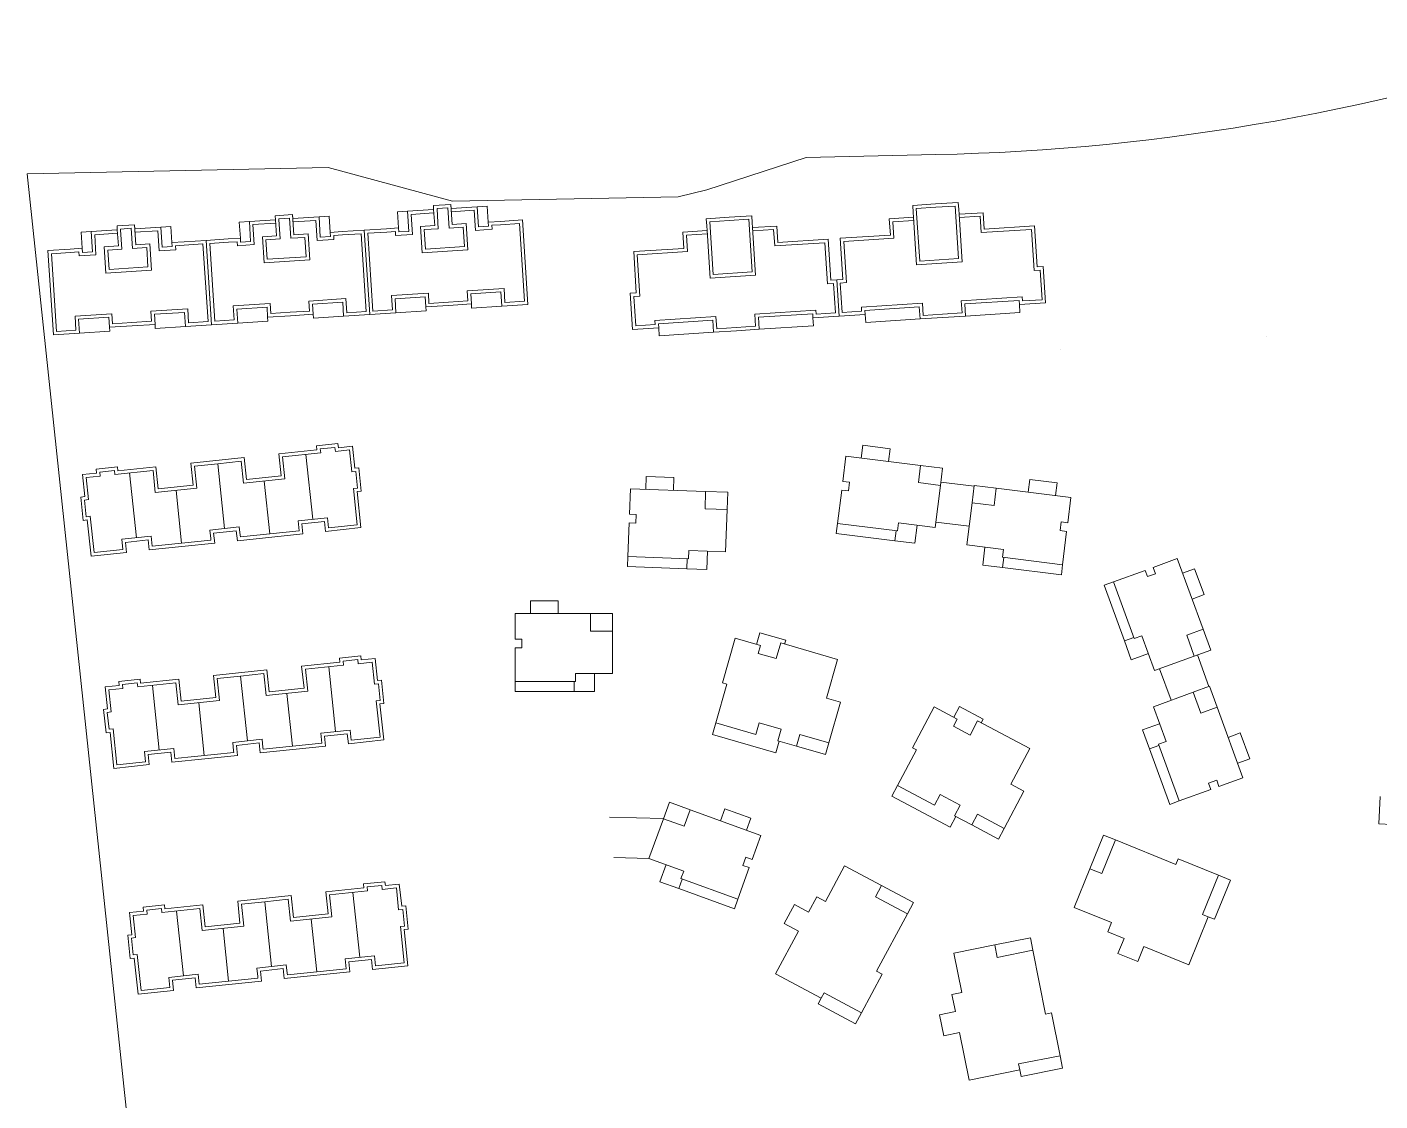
# Model space of a CAD drawing. Extents: x 65861 to 180383, y -19954 to 24543.
# Drawn here: x 126627 to 128641, y -15429 to -13829 of the extents above; entities that cross this region are included whole.
import ezdxf

# ---------------------------------------------------------------- set-up
doc = ezdxf.new("R2010")
doc.units = 0
doc.header["$LTSCALE"] = 1000
doc.header["$MEASUREMENT"] = 0
doc.layers.add('140', color=2, linetype='Continuous', lineweight=5)
doc.layers.add('DingDianTu', color=5, linetype='Continuous', lineweight=0)

# ---------------------------------------------------------------- blocks, each defined once
blk = doc.blocks.new('dafasfd')
at = {"layer": 'DingDianTu', "color": 7, "const_width": 100}
blk.add_lwpolyline([(36368038, 16363912), (36368954, 16361479), (36372042, 16362641), (36374261, 16356745), (36369114, 16354807), (36369537, 16353684), (36361113, 16350514), (36359352, 16355194), (36360288, 16355546), (36359830, 16356763), (36358894, 16356410), (36357556, 16359967)], close=True, dxfattribs=at)
for points in [[(36363546, 16362221), (36362876, 16363999), (36359039, 16362555), (36359708, 16360777)], [(36371734, 16355794), (36372686, 16353267), (36369878, 16352210), (36369350, 16353614)]]:
    blk.add_lwpolyline(points, dxfattribs=at)
at = {"layer": 'DingDianTu', "color": 7}
for points in [[(36369878, 16352210), (36361642, 16349110), (36361113, 16350514)], [(36368038, 16363912), (36371127, 16365074), (36372042, 16362641)]]:
    blk.add_lwpolyline(points, dxfattribs=at)
blk = doc.blocks.new('*E122')
at = {"layer": 'DingDianTu', "color": 7, "xscale": 0.001000002024510444, "yscale": 0.001000000163912773, "zscale": 0.001, "rotation": 339.3761177849276}
blk.add_blockref('dafasfd', (22613, -20413), dxfattribs=at)
blk = doc.blocks.new('*E121')
at = {"layer": 'DingDianTu', "color": 7, "xscale": 0.001000002024510444, "yscale": 0.001000000163912773, "zscale": 0.001, "rotation": 339.3761177849276}
blk.add_blockref('dafasfd', (22613, -20413), dxfattribs=at)
blk = doc.blocks.new('*E120')
at = {"layer": 'DingDianTu', "color": 7, "xscale": 0.001000002024510444, "yscale": 0.001000000163912773, "zscale": 0.001, "rotation": 339.3761177849276}
blk.add_blockref('dafasfd', (22613, -20413), dxfattribs=at)

msp = doc.modelspace()

# ---------------------------------------------------------------- linework, layer by layer
at = {"layer": '140', "color": 7}
for p, q in [((127786.6, -14023.6), (127638.8, -14072.1)), ((127979.4, -14019.5), (127786.6, -14023.6)), ((127074.7, -14038.5), (126626.6, -14047.9)), ((126626.6, -14047.9), (126933.1, -16942.1)), ((127260.2, -14088.9), (127074.7, -14038.5)), ((127638.8, -14072.1), (127595.8, -14082.2)), ((127257.5, -14093.6), (127231.6, -14095.2)), ((127231.6, -14095.2), (127231.9, -14101.2)), ((127252.8, -14098.9), (127236.9, -14099.9)), ((127254.8, -14128.8), (127252.8, -14098.9)), ((127257.9, -14099.6), (127257.5, -14093.6)), ((127259.4, -14123.5), (127257.5, -14093.6)), ((127296.8, -14097.1), (127257.9, -14099.6)), ((127595.8, -14082.2), (127260.2, -14088.9)), ((127311.8, -14096.1), (127296.8, -14097.1)), ((127298.7, -14127), (127296.8, -14097.1)), ((127313.3, -14120), (127311.8, -14096.1)), ((127979, -14092.9), (127945.1, -14095.1)), ((127945.1, -14095.1), (127945.8, -14105.5)), ((127979.4, -14097.9), (127950.4, -14099.7)), ((127979, -14092.9), (128013, -14090.7)), ((128008.3, -14096), (127979.4, -14097.9)), ((128013.4, -14174.3), (128008.3, -14096)), ((128013, -14090.7), (128013.7, -14101.2)), ((126942.5, -14119.9), (126957.5, -14118.9)), ((126996.4, -14116.4), (126957.5, -14118.9)), ((126957.5, -14118.9), (126959.4, -14148.9)), ((127022, -14108.8), (126996, -14110.4)), ((126996, -14110.4), (126996.4, -14116.4)), ((126996.4, -14116.4), (126998, -14140.4)), ((127017.3, -14114.1), (127001.4, -14115.1)), ((127001.4, -14115.1), (127001.4, -14116.1)), ((127001.4, -14116.1), (127003.3, -14145)), ((127019.3, -14144), (127017.3, -14114.1)), ((127022.4, -14114.7), (127022, -14108.8)), ((127023.9, -14138.7), (127022, -14108.8)), ((127061.3, -14112.2), (127022.4, -14114.7)), ((127056.6, -14117.5), (127022.7, -14119.7)), ((127058.6, -14147.5), (127056.6, -14117.5)), ((127076.3, -14111.3), (127061.3, -14112.2)), ((127063.2, -14142.2), (127061.3, -14112.2)), ((127077.8, -14135.2), (127076.3, -14111.3)), ((127178.1, -14104.7), (127193, -14103.7)), ((127179.6, -14128.7), (127178.1, -14104.7)), ((127231.9, -14101.2), (127193, -14103.7)), ((127193, -14103.7), (127195, -14133.7)), ((127232.3, -14106.2), (127198.3, -14108.4)), ((127198.3, -14108.4), (127200.3, -14138.3)), ((127231.9, -14101.2), (127233.5, -14125.2)), ((127236.9, -14099.9), (127236.9, -14100.9)), ((127236.9, -14100.9), (127238.8, -14129.9)), ((127292.1, -14102.4), (127258.2, -14104.5)), ((127294.1, -14132.3), (127292.1, -14102.4)), ((127331.3, -14118.9), (127313.3, -14120)), ((127364.2, -14116.8), (127331.3, -14118.9)), ((127372.3, -14242.5), (127364.2, -14116.8)), ((127671.7, -14112.7), (127637.8, -14114.9)), ((127637.8, -14114.9), (127638.4, -14125.3)), ((127672, -14117.7), (127643.1, -14119.5)), ((127671.7, -14112.7), (127705.6, -14110.5)), ((127700.9, -14115.8), (127672, -14117.7)), ((127706, -14194.1), (127700.9, -14115.8)), ((127705.6, -14110.5), (127706.3, -14121)), ((127946.3, -14112.7), (127910.3, -14115)), ((127910.3, -14115), (127911.9, -14139.3)), ((127946.6, -14117.7), (127915.6, -14119.7)), ((127945.8, -14105.5), (127946.3, -14112.7)), ((127946.3, -14112.7), (127950.8, -14183.4)), ((127950.4, -14099.7), (127955.5, -14178.1)), ((128013.7, -14101.2), (128014.1, -14108.3)), ((128014.1, -14108.3), (128050, -14106)), ((128018.7, -14179), (128014.1, -14108.3)), ((128014.4, -14113.3), (128045.4, -14111.3)), ((128045.4, -14111.3), (128046.9, -14135.6)), ((128050, -14106), (128051.6, -14130.3)), ((126707, -14135.1), (126722, -14134.1)), ((126708.6, -14159), (126707, -14135.1)), ((126760.9, -14131.6), (126722, -14134.1)), ((126722, -14134.1), (126723.9, -14164)), ((126761.2, -14136.6), (126727.3, -14138.8)), ((126727.3, -14138.8), (126729.2, -14168.7)), ((126786.5, -14123.9), (126760.5, -14125.6)), ((126760.5, -14125.6), (126760.9, -14131.6)), ((126760.9, -14131.6), (126762.5, -14155.5)), ((126781.8, -14129.2), (126765.8, -14130.3)), ((126765.8, -14130.3), (126765.9, -14131.3)), ((126765.9, -14131.3), (126767.8, -14160.2)), ((126783.7, -14159.2), (126781.8, -14129.2)), ((126786.9, -14129.9), (126786.5, -14123.9)), ((126788.4, -14153.9), (126786.5, -14123.9)), ((126825.8, -14127.4), (126786.9, -14129.9)), ((126821.1, -14132.7), (126787.2, -14134.9)), ((126823.1, -14162.7), (126821.1, -14132.7)), ((126840.8, -14126.5), (126825.8, -14127.4)), ((126827.7, -14157.4), (126825.8, -14127.4)), ((126842.3, -14150.4), (126840.8, -14126.5)), ((126944.1, -14143.8), (126942.5, -14119.9)), ((126996.8, -14121.4), (126962.8, -14123.6)), ((126962.8, -14123.6), (126964.8, -14153.5)), ((127044.9, -14137.3), (127023.9, -14138.7)), ((127047.4, -14176.3), (127044.9, -14137.3)), ((127095.8, -14134.1), (127077.8, -14135.2)), ((127077.8, -14135.2), (127078.2, -14141.2)), ((127096.1, -14139), (127083.1, -14139.9)), ((127128.7, -14131.9), (127095.8, -14134.1)), ((127124, -14137.2), (127096.1, -14139)), ((127131.5, -14253), (127124, -14137.2)), ((127161.6, -14129.8), (127128.7, -14131.9)), ((127136.8, -14257.7), (127128.7, -14131.9)), ((127128.7, -14131.9), (127136.8, -14257.7)), ((127162, -14134.8), (127134, -14136.6)), ((127134, -14136.6), (127141.5, -14252.4)), ((127179.6, -14128.7), (127161.6, -14129.8)), ((127174.9, -14134), (127162, -14134.8)), ((127175.3, -14140), (127174.9, -14134)), ((127200.3, -14138.3), (127175.3, -14140)), ((127180, -14134.6), (127179.6, -14128.7)), ((127195, -14133.7), (127180, -14134.6)), ((127233.5, -14125.2), (127212.5, -14126.5)), ((127212.5, -14126.5), (127215, -14165.5)), ((127238.8, -14129.9), (127217.8, -14131.2)), ((127217.8, -14131.2), (127219.7, -14160.1)), ((127275.7, -14127.5), (127254.8, -14128.8)), ((127280.4, -14122.2), (127259.4, -14123.5)), ((127277.6, -14156.4), (127275.7, -14127.5)), ((127282.9, -14161.1), (127280.4, -14122.2)), ((127319, -14130.7), (127294.1, -14132.3)), ((127313.7, -14126), (127298.7, -14127)), ((127313.3, -14120), (127313.7, -14126)), ((127331.6, -14123.9), (127318.6, -14124.7)), ((127318.6, -14124.7), (127319, -14130.7)), ((127359.6, -14122.1), (127331.6, -14123.9)), ((127367, -14237.8), (127359.6, -14122.1)), ((127638.9, -14132.5), (127603, -14134.8)), ((127603, -14134.8), (127604.5, -14159.1)), ((127639.2, -14137.5), (127608.3, -14139.5)), ((127638.4, -14125.3), (127638.9, -14132.5)), ((127638.9, -14132.5), (127643.5, -14203.2)), ((127643.1, -14119.5), (127648.1, -14197.9)), ((127706.3, -14121), (127706.8, -14128.2)), ((127706.8, -14128.2), (127742.7, -14125.8)), ((127711.3, -14198.8), (127706.8, -14128.2)), ((127707.1, -14133.1), (127738, -14131.2)), ((127738, -14131.2), (127739.6, -14155.4)), ((127742.7, -14125.8), (127744.2, -14150.1)), ((127915.6, -14119.7), (127917.2, -14144)), ((128046.9, -14135.6), (128121.8, -14130.8)), ((128051.6, -14130.3), (128126.5, -14125.5)), ((128121.8, -14130.8), (128125.7, -14192.1)), ((128126.5, -14125.5), (128130.4, -14186.8)), ((126708.6, -14159), (126690.6, -14160.2)), ((126709, -14165), (126708.6, -14159)), ((126762.5, -14155.5), (126741.5, -14156.9)), ((126741.5, -14156.9), (126744, -14195.8)), ((126804.7, -14157.8), (126783.7, -14159.2)), ((126809.4, -14152.5), (126788.4, -14153.9)), ((126806.6, -14186.8), (126804.7, -14157.8)), ((126811.9, -14191.4), (126809.4, -14152.5)), ((126842.7, -14156.4), (126827.7, -14157.4)), ((126860.3, -14149.2), (126842.3, -14150.4)), ((126842.3, -14150.4), (126842.7, -14156.4)), ((126860.6, -14154.2), (126847.6, -14155.1)), ((126847.6, -14155.1), (126848, -14161.1)), ((126893.2, -14147.1), (126860.3, -14149.2)), ((126888.5, -14152.4), (126860.6, -14154.2)), ((126896, -14268.2), (126888.5, -14152.4)), ((126926.1, -14145), (126893.2, -14147.1)), ((126901.3, -14272.9), (126893.2, -14147.1)), ((126893.2, -14147.1), (126901.3, -14272.9)), ((126926.4, -14150), (126898.5, -14151.8)), ((126898.5, -14151.8), (126906, -14267.5)), ((126944.1, -14143.8), (126926.1, -14145)), ((126939.4, -14149.2), (126926.4, -14150)), ((126939.8, -14155.1), (126939.4, -14149.2)), ((126964.8, -14153.5), (126939.8, -14155.1)), ((126944.5, -14149.8), (126944.1, -14143.8)), ((126959.4, -14148.9), (126944.5, -14149.8)), ((126998, -14140.4), (126977, -14141.7)), ((126977, -14141.7), (126979.5, -14180.6)), ((127003.3, -14145), (126982.3, -14146.4)), ((126982.3, -14146.4), (126984.2, -14175.3)), ((127040.2, -14142.7), (127019.3, -14144)), ((127042.1, -14171.6), (127040.2, -14142.7)), ((127083.5, -14145.9), (127058.6, -14147.5)), ((127078.2, -14141.2), (127063.2, -14142.2)), ((127083.1, -14139.9), (127083.5, -14145.9)), ((127219.7, -14160.1), (127277.6, -14156.4)), ((127604.5, -14159.1), (127529.7, -14163.9)), ((127608.3, -14139.5), (127609.8, -14163.8)), ((127739.6, -14155.4), (127814.4, -14150.6)), ((127744.2, -14150.1), (127819.1, -14145.3)), ((127814.4, -14150.6), (127818.4, -14211.9)), ((127819.1, -14145.3), (127823, -14206.6)), ((127911.9, -14139.3), (127837.1, -14144.1)), ((127837.1, -14144.1), (127841, -14205.5)), ((127917.2, -14144), (127842.4, -14148.8)), ((127842.4, -14148.8), (127846.3, -14210.1)), ((126690.6, -14160.2), (126657.7, -14162.3)), ((126657.7, -14162.3), (126665.8, -14288)), ((126690.9, -14165.2), (126663, -14167)), ((126663, -14167), (126670.5, -14282.7)), ((126703.9, -14164.3), (126690.9, -14165.2)), ((126704.3, -14170.3), (126703.9, -14164.3)), ((126729.2, -14168.7), (126704.3, -14170.3)), ((126723.9, -14164), (126709, -14165)), ((126767.8, -14160.2), (126746.8, -14161.6)), ((126746.8, -14161.6), (126748.7, -14190.5)), ((126848, -14161.1), (126823.1, -14162.7)), ((126979.5, -14180.6), (127047.4, -14176.3)), ((126984.2, -14175.3), (127042.1, -14171.6)), ((127215, -14165.5), (127282.9, -14161.1)), ((127529.7, -14163.9), (127533.6, -14225.3)), ((127609.8, -14163.8), (127535, -14168.6)), ((127535, -14168.6), (127539, -14230)), ((127950.8, -14183.4), (128018.7, -14179)), ((127955.5, -14178.1), (128013.4, -14174.3)), ((126744, -14195.8), (126811.9, -14191.4)), ((126748.7, -14190.5), (126806.6, -14186.8)), ((127643.5, -14203.2), (127711.3, -14198.8)), ((127648.1, -14197.9), (127706, -14194.1)), ((128125.7, -14192.1), (128134.7, -14191.6)), ((128130.4, -14186.8), (128139.4, -14186.2)), ((128134.7, -14191.6), (128137.6, -14235.5)), ((128139.4, -14186.2), (128142.9, -14240.1)), ((127281.8, -14222.3), (127336.7, -14218.7)), ((127336.7, -14218.7), (127338.1, -14239.7)), ((127818.4, -14211.9), (127827.4, -14211.4)), ((127823, -14206.6), (127832, -14206.1)), ((127827.4, -14211.4), (127830.2, -14255.3)), ((127841, -14205.5), (127832, -14206.1)), ((127832, -14206.1), (127835.5, -14259.9)), ((127832, -14206.1), (127835.5, -14259.9)), ((127846.3, -14210.1), (127837.3, -14210.7)), ((127837.3, -14210.7), (127840.2, -14254.6)), ((127046.3, -14237.5), (127101.2, -14233.9)), ((127047.3, -14252.4), (127046.3, -14237.5)), ((127051.6, -14242.1), (127096.5, -14239.2)), ((127096.5, -14239.2), (127097.9, -14260.2)), ((127101.2, -14233.9), (127102.6, -14254.9)), ((127169.1, -14229.5), (127224, -14226)), ((127170.4, -14250.5), (127169.1, -14229.5)), ((127174.4, -14234.2), (127219.3, -14231.3)), ((127175.7, -14255.2), (127174.4, -14234.2)), ((127219.3, -14231.3), (127220.3, -14246.3)), ((127224, -14226), (127224.9, -14241)), ((127224.9, -14241), (127253.9, -14239.1)), ((127253.9, -14239.1), (127282.8, -14237.2)), ((127282.8, -14237.2), (127281.8, -14222.3)), ((127287.1, -14226.9), (127332.1, -14224)), ((127288.1, -14241.9), (127287.1, -14226.9)), ((127332.1, -14224), (127333.4, -14245)), ((127338.1, -14239.7), (127367, -14237.8)), ((127533.6, -14225.3), (127524.7, -14225.9)), ((127524.7, -14225.9), (127528.1, -14279.8)), ((127539, -14230), (127530, -14230.5)), ((127530, -14230.5), (127532.8, -14274.4)), ((128108.2, -14231.3), (128017.4, -14237.2)), ((128017.4, -14237.2), (128018.6, -14255.2)), ((128103.6, -14236.7), (128022.7, -14241.9)), ((128103.9, -14242.6), (128103.6, -14236.7)), ((128108.6, -14237.3), (128108.2, -14231.3)), ((128137.6, -14235.5), (128108.6, -14237.3)), ((126698, -14259.9), (126752.9, -14256.4)), ((126699.4, -14280.9), (126698, -14259.9)), ((126752.9, -14256.4), (126753.9, -14271.3)), ((126810.8, -14252.6), (126865.7, -14249.1)), ((126811.8, -14267.6), (126810.8, -14252.6)), ((126816.1, -14257.3), (126861, -14254.4)), ((126817.1, -14272.3), (126816.1, -14257.3)), ((126861, -14254.4), (126862.4, -14275.4)), ((126865.7, -14249.1), (126867.1, -14270.1)), ((126933.6, -14244.7), (126988.4, -14241.2)), ((126934.9, -14265.7), (126933.6, -14244.7)), ((126938.9, -14249.4), (126983.8, -14246.5)), ((126940.2, -14270.3), (126938.9, -14249.4)), ((126983.8, -14246.5), (126984.7, -14261.5)), ((126984.7, -14261.5), (127018.7, -14259.3)), ((126988.4, -14241.2), (126989.4, -14256.2)), ((126989.4, -14256.2), (127018.3, -14254.3)), ((127018.3, -14254.3), (127047.3, -14252.4)), ((127018.7, -14259.3), (127052.6, -14257.1)), ((127052.6, -14257.1), (127051.6, -14242.1)), ((127053, -14263.1), (127052.6, -14257.1)), ((127097.9, -14260.2), (127136.8, -14257.7)), ((127102.6, -14254.9), (127131.5, -14253)), ((127136.8, -14257.7), (127175.7, -14255.2)), ((127141.5, -14252.4), (127170.4, -14250.5)), ((127175.7, -14255.2), (127220.6, -14252.3)), ((127220.3, -14246.3), (127254.2, -14244.1)), ((127220.6, -14252.3), (127220.3, -14246.3)), ((127254.2, -14244.1), (127288.1, -14241.9)), ((127288.5, -14247.9), (127288.1, -14241.9)), ((127333.4, -14245), (127288.5, -14247.9)), ((127333.4, -14245), (127372.3, -14242.5)), ((127800.9, -14251.2), (127710.1, -14257)), ((127710.1, -14257), (127711.2, -14275)), ((127796.2, -14256.5), (127715.4, -14261.7)), ((127796.6, -14262.5), (127796.2, -14256.5)), ((127835.5, -14259.9), (127796.6, -14262.5)), ((127801.2, -14257.1), (127800.9, -14251.2)), ((127830.2, -14255.3), (127801.2, -14257.1)), ((127835.5, -14259.9), (127874.4, -14257.4)), ((127840.2, -14254.6), (127869.1, -14252.8)), ((127868.7, -14246.8), (127959.5, -14240.9)), ((127869.1, -14252.8), (127868.7, -14246.8)), ((127874, -14251.4), (127954.9, -14246.2)), ((127874.4, -14257.4), (127874, -14251.4)), ((127874.4, -14257.4), (127875.2, -14269.4)), ((127954.9, -14246.2), (127956, -14264.2)), ((127959.5, -14240.9), (127960.7, -14258.9)), ((127960.7, -14258.9), (127989.6, -14257)), ((128018.6, -14255.2), (127989.6, -14257)), ((128023.9, -14259.8), (127990, -14262)), ((128022.7, -14241.9), (128023.9, -14259.8)), ((128023.9, -14259.8), (128104.7, -14254.6)), ((128142.9, -14240.1), (128103.9, -14242.6)), ((128104.7, -14254.6), (128103.9, -14242.6)), ((126703.4, -14264.6), (126748.3, -14261.7)), ((126704.7, -14285.5), (126703.4, -14264.6)), ((126748.3, -14261.7), (126749.2, -14276.6)), ((126749.2, -14276.6), (126783.2, -14274.5)), ((126749.6, -14282.6), (126749.2, -14276.6)), ((126753.9, -14271.3), (126782.8, -14269.5)), ((126782.8, -14269.5), (126811.8, -14267.6)), ((126783.2, -14274.5), (126817.1, -14272.3)), ((126817.5, -14278.3), (126817.1, -14272.3)), ((126862.4, -14275.4), (126817.5, -14278.3)), ((126862.4, -14275.4), (126901.3, -14272.9)), ((126867.1, -14270.1), (126896, -14268.2)), ((126901.3, -14272.9), (126940.2, -14270.3)), ((126906, -14267.5), (126934.9, -14265.7)), ((126940.2, -14270.3), (126985.1, -14267.5)), ((126985.1, -14267.5), (126984.7, -14261.5)), ((127097.9, -14260.2), (127053, -14263.1)), ((127528.1, -14279.8), (127567.1, -14277.3)), ((127532.8, -14274.4), (127561.7, -14272.6)), ((127561.4, -14266.6), (127652.2, -14260.7)), ((127561.7, -14272.6), (127561.4, -14266.6)), ((127566.7, -14271.3), (127647.5, -14266.1)), ((127567.1, -14277.3), (127566.7, -14271.3)), ((127567.1, -14277.3), (127567.8, -14289.2)), ((127647.5, -14266.1), (127648.7, -14284)), ((127652.2, -14260.7), (127653.3, -14278.7)), ((127653.3, -14278.7), (127682.3, -14276.8)), ((127711.2, -14275), (127682.3, -14276.8)), ((127716.5, -14279.6), (127682.6, -14281.8)), ((127715.4, -14261.7), (127716.5, -14279.6)), ((127716.5, -14279.6), (127797.4, -14274.4)), ((127797.4, -14274.4), (127796.6, -14262.5)), ((127875.2, -14269.4), (127956, -14264.2)), ((127956, -14264.2), (127990, -14262)), ((126665.8, -14288), (126704.7, -14285.5)), ((126670.5, -14282.7), (126699.4, -14280.9)), ((126704.7, -14285.5), (126749.6, -14282.6)), ((127567.8, -14289.2), (127648.7, -14284)), ((127648.7, -14284), (127682.6, -14281.8)), ((127001.5, -14465.2), (127058.2, -14459.2)), ((127057.6, -14453.3), (127089.4, -14449.9)), ((127058.2, -14459.2), (127057.6, -14453.3)), ((127084.9, -14455.4), (127063.1, -14457.7)), ((127063.1, -14457.7), (127063.7, -14463.7)), ((127085.6, -14461.4), (127084.9, -14455.4)), ((127106.5, -14459.2), (127085.6, -14461.4)), ((127089.4, -14449.9), (127090, -14455.9)), ((127090, -14455.9), (127110.9, -14453.7)), ((127109.9, -14492), (127106.5, -14459.2)), ((127110.9, -14453.7), (127114.4, -14486.5)), ((127870.8, -14452.4), (127868.5, -14471.3)), ((127911.5, -14457.5), (127870.8, -14452.4)), ((127909.1, -14476.3), (127911.5, -14457.5)), ((126870.2, -14479), (126949.8, -14470.7)), ((126873.7, -14511.9), (126870.2, -14479)), ((126875.7, -14483.5), (126910.5, -14479.8)), ((126945.3, -14476.2), (126910.5, -14479.8)), ((126920.7, -14576.3), (126910.5, -14479.8)), ((126920.7, -14576.3), (126910.5, -14479.8)), ((126920.7, -14576.3), (126910.5, -14479.8)), ((126920.7, -14576.3), (126910.5, -14479.8)), ((126948.8, -14509), (126945.3, -14476.2)), ((126949.8, -14470.7), (126953.3, -14503.5)), ((127005, -14498), (127001.5, -14465.2)), ((127063.7, -14463.7), (127007, -14469.7)), ((127007, -14469.7), (127010.5, -14502.5)), ((127052, -14562.5), (127041.8, -14466)), ((127841, -14506.2), (127845.6, -14468.5)), ((127845.6, -14468.5), (127956.8, -14482.2)), ((126709.1, -14496), (126730, -14493.8)), ((126712.6, -14528.8), (126709.1, -14496)), ((126714.6, -14500.4), (126735.5, -14498.2)), ((126718.1, -14533.3), (126714.6, -14500.4)), ((126729.4, -14487.8), (126761.2, -14484.5)), ((126730, -14493.8), (126729.4, -14487.8)), ((126734.9, -14492.3), (126756.8, -14490)), ((126735.5, -14498.2), (126734.9, -14492.3)), ((126756.8, -14490), (126757.4, -14495.9)), ((126757.4, -14495.9), (126814.1, -14490)), ((126761.2, -14484.5), (126761.8, -14490.4)), ((126761.8, -14490.4), (126818.5, -14484.5)), ((126789.4, -14590.1), (126779.3, -14493.6)), ((126814.1, -14490), (126817.5, -14522.8)), ((126818.5, -14484.5), (126822, -14517.3)), ((126879.2, -14516.3), (126875.7, -14483.5)), ((126953.3, -14503.5), (127005, -14498)), ((127115.9, -14491.4), (127109.9, -14492)), ((127114.4, -14486.5), (127120.3, -14485.9)), ((127118.5, -14516.2), (127115.9, -14491.4)), ((127120.3, -14485.9), (127124, -14520.7)), ((127548.5, -14498.9), (127547.9, -14517.9)), ((127589.5, -14500.4), (127548.5, -14498.9)), ((127588.8, -14519.4), (127589.5, -14500.4)), ((127956.8, -14482.2), (127953.6, -14508)), ((127956.8, -14482.2), (127989.5, -14486.3)), ((127989.5, -14486.3), (127986.3, -14512.1)), ((126817.5, -14522.8), (126879.2, -14516.3)), ((126822, -14517.3), (126873.7, -14511.9)), ((126848.4, -14519.5), (126856.6, -14598.1)), ((126848.4, -14519.5), (126856.6, -14598.1)), ((127010.5, -14502.5), (126948.8, -14509)), ((126979.6, -14505.7), (126987.9, -14584.3)), ((126979.6, -14505.7), (126987.9, -14584.3)), ((127112.5, -14516.9), (127118.5, -14516.2)), ((127118.2, -14570.6), (127112.5, -14516.9)), ((127124, -14520.7), (127118, -14521.3)), ((127118, -14521.3), (127123.7, -14575)), ((127523.5, -14555), (127524.9, -14517.1)), ((127524.9, -14517.1), (127636.8, -14521.1)), ((127636.8, -14521.1), (127635.9, -14547.1)), ((127636.8, -14521.1), (127669.8, -14522.3)), ((127833.2, -14568.7), (127839.4, -14519.1)), ((127839.4, -14519.1), (127849.3, -14520.3)), ((127850.9, -14507.4), (127841, -14506.2)), ((127849.3, -14520.3), (127850.9, -14507.4)), ((127953.6, -14508), (127986.3, -14512.1)), ((127986.3, -14512.1), (127978.6, -14574.6)), ((128036.6, -14513.2), (127987, -14507.1)), ((128036.7, -14512.2), (128033.5, -14538.1)), ((128069.4, -14516.3), (128036.7, -14512.2)), ((128069.4, -14516.3), (128066.3, -14542.1)), ((128180.6, -14530), (128069.4, -14516.3)), ((128117.1, -14522.2), (128119.4, -14503.3)), ((128119.4, -14503.3), (128160.1, -14508.4)), ((128160.1, -14508.4), (128157.8, -14527.2)), ((126706.6, -14529.4), (126712.6, -14528.8)), ((126710.3, -14564.3), (126706.6, -14529.4)), ((126712.1, -14533.9), (126718.1, -14533.3)), ((126714.7, -14558.8), (126712.1, -14533.9)), ((127669.8, -14522.3), (127668.8, -14548.2)), ((128033.5, -14538.1), (128025.8, -14600.6)), ((128066.3, -14542.1), (128033.5, -14538.1)), ((128175.9, -14567.7), (128180.6, -14530)), ((126720.7, -14558.1), (126714.7, -14558.8)), ((126726.4, -14611.8), (126720.7, -14558.1)), ((127030.1, -14564.8), (127073.8, -14560.2)), ((127073.8, -14560.2), (127075.4, -14575.1)), ((127533.5, -14555.4), (127523.5, -14555)), ((127533, -14568.4), (127533.5, -14555.4)), ((127635.9, -14547.1), (127668.8, -14548.2)), ((127668.8, -14548.2), (127666.6, -14611.2)), ((126716.2, -14563.6), (126710.3, -14564.3)), ((126721.9, -14617.3), (126716.2, -14563.6)), ((126920.7, -14576.3), (126898.8, -14578.6)), ((126898.8, -14578.6), (126900.1, -14591)), ((126938.1, -14579.5), (126904.3, -14583)), ((126920.7, -14576.3), (126942.6, -14574)), ((126939.7, -14594.4), (126938.1, -14579.5)), ((126942.6, -14574), (126943.9, -14586.4)), ((126944.1, -14588.9), (127031.7, -14579.7)), ((127031.7, -14579.7), (127030.1, -14564.8)), ((127069.4, -14565.7), (127035.6, -14569.2)), ((127035.6, -14569.2), (127037.2, -14584.1)), ((127071, -14580.6), (127069.4, -14565.7)), ((127123.7, -14575), (127071, -14580.6)), ((127075.4, -14575.1), (127118.2, -14570.6)), ((127521.2, -14618), (127523, -14568)), ((127523, -14568), (127533, -14568.4)), ((127831.4, -14583.6), (127833.2, -14568.7)), ((127922.6, -14579.7), (127833.2, -14568.7)), ((127918.7, -14594.4), (127920.6, -14579.5)), ((127924, -14567.8), (127922.6, -14579.7)), ((127978.6, -14574.6), (127924, -14567.8)), ((127951.8, -14571.3), (127948.5, -14598.1)), ((128029.2, -14572.8), (127979.6, -14566.7)), ((128164.4, -14579.4), (128166, -14566.5)), ((128174.3, -14580.6), (128164.4, -14579.4)), ((128166, -14566.5), (128175.9, -14567.7)), ((128168.2, -14630.3), (128174.3, -14580.6)), ((126811.3, -14587.8), (126767.5, -14592.4)), ((126767.5, -14592.4), (126769.1, -14607.3)), ((126806.9, -14593.3), (126773, -14596.9)), ((126773, -14596.9), (126774.6, -14611.8)), ((126808.4, -14608.2), (126806.9, -14593.3)), ((126812.9, -14602.7), (126811.3, -14587.8)), ((126900.4, -14593.5), (126812.9, -14602.7)), ((126905.9, -14598), (126857.2, -14603.1)), ((126900.1, -14591), (126900.4, -14593.5)), ((126904.3, -14583), (126905.9, -14598)), ((127037.2, -14584.1), (126939.7, -14594.4)), ((126943.9, -14586.4), (126944.1, -14588.9)), ((127918.7, -14594.4), (127831.4, -14583.6)), ((127948.5, -14598.1), (127918.7, -14594.4)), ((128025.8, -14600.6), (128080.4, -14607.3)), ((126774.6, -14611.8), (126721.9, -14617.3)), ((126769.1, -14607.3), (126726.4, -14611.8)), ((126857.2, -14603.1), (126808.4, -14608.2)), ((127520.7, -14633), (127521.2, -14618)), ((127611.2, -14621.2), (127521.2, -14618)), ((127608.7, -14636.1), (127609.2, -14621.1)), ((127611.6, -14609.2), (127611.2, -14621.2)), ((127666.6, -14611.2), (127611.6, -14609.2)), ((127639.6, -14610.2), (127638.6, -14637.2)), ((128052.6, -14603.9), (128049.3, -14630.7)), ((128080.4, -14607.3), (128078.9, -14619.2)), ((128078.9, -14619.2), (128168.2, -14630.3)), ((128079, -14634.4), (128080.9, -14619.5)), ((128303.3, -14634.2), (128339, -14621.1)), ((128339, -14621.1), (128377.4, -14726.3)), ((127608.7, -14636.1), (127520.7, -14633)), ((127638.6, -14637.2), (127608.7, -14636.1)), ((128049.3, -14630.7), (128079, -14634.4)), ((128079, -14634.4), (128166.4, -14645.2)), ((128166.4, -14645.2), (128168.2, -14630.3)), ((128244.1, -14655.8), (128291.1, -14638.6)), ((128291.1, -14638.6), (128294.5, -14648)), ((128306.8, -14643.6), (128303.3, -14634.2)), ((128364.8, -14636.2), (128346.9, -14642.7)), ((128378.8, -14674.7), (128364.8, -14636.2)), ((128230.1, -14660.9), (128244.1, -14655.8)), ((128260.2, -14743.6), (128230.1, -14660.9)), ((128275, -14740.3), (128244.1, -14655.8)), ((128294.5, -14648), (128306.8, -14643.6)), ((128361, -14681.3), (128378.8, -14674.7)), ((127353.2, -14703), (127465.2, -14703)), ((127353.2, -14741), (127353.2, -14703)), ((127376.2, -14684), (127376.2, -14703)), ((127417.2, -14684), (127376.2, -14684)), ((127417.2, -14703), (127417.2, -14684)), ((127465.2, -14703), (127498.2, -14703)), ((127465.2, -14703), (127465.2, -14729)), ((127498.2, -14703), (127498.2, -14729)), ((127363.2, -14741), (127353.2, -14741)), ((127363.2, -14754), (127363.2, -14741)), ((127465.2, -14729), (127498.2, -14729)), ((127498.2, -14729), (127498.2, -14792)), ((127661.8, -14806.2), (127680.9, -14739.8)), ((127680.9, -14739.8), (127718.4, -14750.6)), ((127717.6, -14731.7), (127712.6, -14749)), ((127756, -14742.7), (127717.6, -14731.7)), ((127754.4, -14748.5), (127756, -14742.7)), ((128260.2, -14743.6), (128274.3, -14738.4)), ((128286.3, -14736.2), (128275, -14740.3)), ((128305.1, -14787.9), (128286.3, -14736.2)), ((128377.4, -14726.3), (128353, -14735.3)), ((128353, -14735.3), (128364.3, -14766.3)), ((128377.4, -14726.3), (128388.7, -14757.3)), ((127353.2, -14754), (127363.2, -14754)), ((127353.2, -14804), (127353.2, -14754)), ((127718.4, -14750.6), (127715, -14762.2)), ((127715, -14762.2), (127742, -14769.9)), ((127742, -14769.9), (127748.6, -14746.8)), ((127748.6, -14746.8), (127833.2, -14771.2)), ((128270.5, -14771.8), (128260.2, -14743.6)), ((128295.9, -14762.5), (128270.5, -14771.8)), ((128388.7, -14757.3), (128364.3, -14766.3)), ((127035.4, -14781.4), (127092.1, -14775.5)), ((127038.9, -14814.3), (127035.4, -14781.4)), ((127097.6, -14779.9), (127040.9, -14785.9)), ((127085.9, -14878.7), (127075.7, -14782.2)), ((127091.5, -14769.5), (127123.3, -14766.1)), ((127092.1, -14775.5), (127091.5, -14769.5)), ((127118.8, -14771.6), (127097, -14773.9)), ((127097, -14773.9), (127097.6, -14779.9)), ((127119.5, -14777.6), (127118.8, -14771.6)), ((127140.4, -14775.4), (127119.5, -14777.6)), ((127123.3, -14766.1), (127123.9, -14772.1)), ((127123.9, -14772.1), (127144.8, -14769.9)), ((127143.8, -14808.2), (127140.4, -14775.4)), ((127144.8, -14769.9), (127148.3, -14802.7)), ((127833.2, -14771.2), (127816.6, -14828.8)), ((128364.3, -14766.3), (128305.1, -14787.9)), ((128386.1, -14811.5), (128369, -14764.6)), ((126763.3, -14804.1), (126795.1, -14800.7)), ((126795.1, -14800.7), (126795.7, -14806.7)), ((126795.7, -14806.7), (126852.4, -14800.7)), ((126852.4, -14800.7), (126855.9, -14833.5)), ((126904.1, -14795.3), (126983.7, -14786.9)), ((126907.6, -14828.1), (126904.1, -14795.3)), ((126909.6, -14799.7), (126944.4, -14796)), ((126913.1, -14832.5), (126909.6, -14799.7)), ((126979.2, -14792.4), (126944.4, -14796)), ((126954.6, -14892.5), (126944.4, -14796)), ((126954.6, -14892.5), (126944.4, -14796)), ((126954.6, -14892.5), (126944.4, -14796)), ((126954.6, -14892.5), (126944.4, -14796)), ((126982.7, -14825.2), (126979.2, -14792.4)), ((126983.7, -14786.9), (126987.2, -14819.7)), ((127040.9, -14785.9), (127044.4, -14818.7)), ((127148.3, -14802.7), (127154.2, -14802.1)), ((127154.2, -14802.1), (127157.9, -14836.9)), ((127443.2, -14792), (127443.2, -14804)), ((127498.2, -14792), (127443.2, -14792)), ((127471.2, -14792), (127471.2, -14819)), ((128329.8, -14832.1), (128312.6, -14785.1)), ((126743, -14812.2), (126763.9, -14810)), ((126746.5, -14845), (126743, -14812.2)), ((126748.5, -14816.7), (126769.4, -14814.5)), ((126752, -14849.5), (126748.5, -14816.7)), ((126763.9, -14810), (126763.3, -14804.1)), ((126768.8, -14808.5), (126790.7, -14806.2)), ((126769.4, -14814.5), (126768.8, -14808.5)), ((126790.7, -14806.2), (126791.3, -14812.2)), ((126791.3, -14812.2), (126848, -14806.2)), ((126823.3, -14906.3), (126813.2, -14809.9)), ((126848, -14806.2), (126851.4, -14839)), ((127044.4, -14818.7), (126982.7, -14825.2)), ((126987.2, -14819.7), (127038.9, -14814.3)), ((127013.5, -14821.9), (127021.8, -14900.5)), ((127013.5, -14821.9), (127021.8, -14900.5)), ((127149.8, -14807.6), (127143.8, -14808.2)), ((127152.4, -14832.5), (127149.8, -14807.6)), ((127353.2, -14819), (127353.2, -14804)), ((127443.2, -14804), (127353.2, -14804)), ((127441.2, -14819), (127353.2, -14819)), ((127441.2, -14819), (127441.2, -14804)), ((127471.2, -14819), (127441.2, -14819)), ((127651.9, -14865.8), (127668.5, -14808.1)), ((127668.5, -14808.1), (127661.8, -14806.2)), ((128362.7, -14820.1), (128303.5, -14841.7)), ((128387.1, -14811.2), (128362.7, -14820.1)), ((128374, -14851.1), (128362.7, -14820.1)), ((128398.4, -14842.2), (128387.1, -14811.2)), ((126851.4, -14839), (126913.1, -14832.5)), ((126855.9, -14833.5), (126907.6, -14828.1)), ((126882.3, -14835.8), (126890.5, -14914.3)), ((126882.3, -14835.8), (126890.5, -14914.3)), ((127146.4, -14833.1), (127152.4, -14832.5)), ((127152.1, -14886.8), (127146.4, -14833.1)), ((127157.9, -14836.9), (127151.9, -14837.5)), ((127151.9, -14837.5), (127157.6, -14891.2)), ((127816.6, -14828.8), (127837.7, -14834.9)), ((127837.7, -14834.9), (127820.3, -14895.5)), ((127944.6, -14902.8), (127977, -14841.9)), ((127977, -14841.9), (128011.5, -14860.2)), ((128014.6, -14841.5), (128006.2, -14857.4)), ((128049.9, -14860.3), (128014.6, -14841.5)), ((128303.5, -14841.7), (128322.3, -14893.4)), ((128398.4, -14842.2), (128374, -14851.1)), ((128436.8, -14947.4), (128398.4, -14842.2)), ((126740.5, -14845.7), (126746.5, -14845)), ((126744.2, -14880.5), (126740.5, -14845.7)), ((126746, -14850.1), (126752, -14849.5)), ((126748.6, -14875), (126746, -14850.1)), ((128011.5, -14860.2), (128005.8, -14870.8)), ((128030.6, -14883.9), (128041.8, -14862.7)), ((128041.8, -14862.7), (128119.5, -14904.1)), ((128047.1, -14865.6), (128049.9, -14860.3)), ((126750.1, -14879.9), (126744.2, -14880.5)), ((126754.6, -14874.4), (126748.6, -14875)), ((126755.8, -14933.6), (126750.1, -14879.9)), ((126760.3, -14928.1), (126754.6, -14874.4)), ((127064, -14881), (127107.7, -14876.4)), ((127065.6, -14895.9), (127064, -14881)), ((127103.3, -14881.9), (127069.5, -14885.4)), ((127104.9, -14896.8), (127103.3, -14881.9)), ((127107.7, -14876.4), (127109.3, -14891.3)), ((127647, -14883), (127651.9, -14865.8)), ((127741.1, -14910.2), (127647, -14883)), ((127711.5, -14882.9), (127651.9, -14865.8)), ((127716.5, -14865.6), (127711.5, -14882.9)), ((127749.2, -14875), (127716.5, -14865.6)), ((127744.2, -14892.3), (127749.2, -14875)), ((127777, -14883), (127772.1, -14900.3)), ((127820.3, -14895.5), (127777, -14883)), ((128005.8, -14870.8), (128030.6, -14883.9)), ((128312.7, -14867.1), (128287.4, -14876.3)), ((128287.4, -14876.3), (128297.7, -14904.5)), ((128414.9, -14887.3), (128432.7, -14880.8)), ((128432.7, -14880.8), (128446.8, -14919.3)), ((126845.2, -14904), (126801.4, -14908.6)), ((126846.8, -14918.9), (126845.2, -14904)), ((126954.6, -14892.5), (126932.7, -14894.8)), ((126932.7, -14894.8), (126934, -14907.2)), ((126972, -14895.7), (126938.2, -14899.3)), ((126938.2, -14899.3), (126939.8, -14914.2)), ((126954.6, -14892.5), (126976.5, -14890.2)), ((126973.6, -14910.6), (126972, -14895.7)), ((127071.1, -14900.4), (126973.6, -14910.6)), ((126976.5, -14890.2), (126977.8, -14902.6)), ((126977.8, -14902.6), (126978, -14905.1)), ((126978, -14905.1), (127065.6, -14895.9)), ((127069.5, -14885.4), (127071.1, -14900.4)), ((127157.6, -14891.2), (127104.9, -14896.8)), ((127109.3, -14891.3), (127152.1, -14886.8)), ((127746.1, -14892.9), (127741.1, -14910.2)), ((127772.1, -14900.3), (127744.2, -14892.3)), ((127815.3, -14912.8), (127772.1, -14900.3)), ((127820.3, -14895.5), (127815.3, -14912.8)), ((127950.8, -14906.1), (127944.6, -14902.8)), ((128119.5, -14904.1), (128091.3, -14957.1)), ((128297.7, -14904.5), (128311.7, -14899.3)), ((128297.7, -14904.5), (128327.8, -14987.2)), ((128322.3, -14893.4), (128311.1, -14897.5)), ((128311.1, -14897.5), (128341.9, -14982)), ((126803, -14923.6), (126760.3, -14928.1)), ((126801.4, -14908.6), (126803, -14923.6)), ((126840.8, -14909.5), (126806.9, -14913.1)), ((126806.9, -14913.1), (126808.5, -14928)), ((126842.3, -14924.4), (126840.8, -14909.5)), ((126891.1, -14919.3), (126842.3, -14924.4)), ((126934.3, -14909.7), (126846.8, -14918.9)), ((126939.8, -14914.2), (126891.1, -14919.3)), ((126934, -14907.2), (126934.3, -14909.7)), ((127922.6, -14959), (127950.8, -14906.1)), ((128446.8, -14919.3), (128428.9, -14925.8)), ((126808.5, -14928), (126755.8, -14933.6)), ((127914.2, -14974.9), (127922.6, -14959)), ((127977.4, -14988.2), (127922.6, -14959)), ((128091.3, -14957.1), (128110.7, -14967.4)), ((128341.9, -14982), (128388.9, -14964.9)), ((128385.5, -14955.5), (128397.7, -14951)), ((128388.9, -14964.9), (128385.5, -14955.5)), ((128397.7, -14951), (128401.1, -14960.4)), ((128401.1, -14960.4), (128436.8, -14947.4)), ((127582.9, -14984), (127574, -15008.5)), ((127613.9, -14995.3), (127582.9, -14984)), ((128000.7, -15021), (127914.2, -14974.9)), ((127985.8, -14972.3), (127977.4, -14988.2)), ((128015.8, -14988.2), (127985.8, -14972.3)), ((128110.7, -14967.4), (128081.1, -15023)), ((128327.8, -14987.2), (128341.9, -14982)), ((128641.2, -14975.3), (128639.2, -15016.2)), ((127613.9, -14995.3), (127605, -15019.7)), ((127719.2, -15033.4), (127613.9, -14995.3)), ((127659, -15011.6), (127665.5, -14993.8)), ((127665.5, -14993.8), (127704, -15007.8)), ((128009.1, -15005.1), (128000.7, -15021)), ((128007.4, -15004.1), (128015.8, -14988.2)), ((128033, -15017.8), (128007.4, -15004.1)), ((128041.4, -15001.9), (128033, -15017.8)), ((128081.1, -15023), (128041.4, -15001.9)), ((127493.6, -15006.3), (127574.1, -15008.2)), ((127574, -15008.5), (127552.5, -15067.7)), ((127605, -15019.7), (127574, -15008.5)), ((127704, -15007.8), (127697.5, -15025.6)), ((128072.7, -15038.9), (128033, -15017.8)), ((128081.1, -15023), (128072.7, -15038.9)), ((128639.2, -15016.2), (128658.2, -15017.2)), ((127706.2, -15069.2), (127719.2, -15033.4)), ((128229.3, -15033.1), (128209, -15083.1)), ((128246.9, -15040.2), (128226.6, -15090.3)), ((128246.9, -15040.2), (128229.3, -15033.1)), ((128336.8, -15076.7), (128246.9, -15040.2)), ((127500.1, -15066.5), (127552.5, -15067.7)), ((127552.5, -15067.7), (127604.2, -15086.5)), ((127577.9, -15076.9), (127568.7, -15102.3)), ((127684.8, -15128.4), (127701.8, -15081.4)), ((127692.4, -15078), (127696.8, -15065.8)), ((127701.8, -15081.4), (127692.4, -15078)), ((127696.8, -15065.8), (127706.2, -15069.2)), ((127843.8, -15078.8), (127815.5, -15131.7)), ((127898.5, -15108.1), (127843.8, -15078.8)), ((128209, -15083.1), (128185.7, -15140.5)), ((128226.6, -15090.3), (128209, -15083.1)), ((128340.2, -15068.4), (128336.8, -15076.7)), ((128400.4, -15092.8), (128340.2, -15068.4)), ((127127.5, -15105.6), (127159.3, -15102.3)), ((127128.1, -15111.6), (127127.5, -15105.6)), ((127159.3, -15102.3), (127160, -15108.2)), ((127568.7, -15102.3), (127596.9, -15112.5)), ((127596.9, -15112.5), (127602, -15098.4)), ((127604.2, -15086.5), (127600.1, -15097.7)), ((127600.1, -15097.7), (127684.8, -15128.4)), ((128376.7, -15151.2), (128400.4, -15092.8)), ((128418, -15100), (128394.3, -15158.3)), ((128400.4, -15092.8), (128418, -15100)), ((126940.2, -15131.4), (127019.7, -15123)), ((127019.7, -15123), (127023.2, -15155.8)), ((127071.4, -15117.5), (127128.1, -15111.6)), ((127074.9, -15150.4), (127071.4, -15117.5)), ((127133.6, -15116), (127076.9, -15122)), ((127076.9, -15122), (127080.4, -15154.8)), ((127121.9, -15214.8), (127111.7, -15118.3)), ((127154.9, -15107.8), (127133, -15110.1)), ((127133, -15110.1), (127133.6, -15116)), ((127155.5, -15113.7), (127154.9, -15107.8)), ((127176.4, -15111.5), (127155.5, -15113.7)), ((127160, -15108.2), (127180.8, -15106)), ((127179.8, -15144.3), (127176.4, -15111.5)), ((127180.8, -15106), (127184.3, -15138.8)), ((127596.9, -15112.5), (127679.6, -15142.5)), ((127802.3, -15124.7), (127790.1, -15147.6)), ((127815.5, -15131.7), (127802.3, -15124.7)), ((127889.6, -15124.8), (127898.5, -15108.1)), ((127937.2, -15150.3), (127889.6, -15124.8)), ((127946.1, -15133.5), (127898.5, -15108.1)), ((126779.1, -15148.3), (126799.9, -15146.1)), ((126799.3, -15140.2), (126831.1, -15136.8)), ((126799.9, -15146.1), (126799.3, -15140.2)), ((126804.8, -15144.6), (126826.7, -15142.3)), ((126805.4, -15150.6), (126804.8, -15144.6)), ((126826.7, -15142.3), (126827.3, -15148.3)), ((126827.3, -15148.3), (126884, -15142.3)), ((126831.1, -15136.8), (126831.8, -15142.8)), ((126831.8, -15142.8), (126888.5, -15136.8)), ((126859.4, -15242.4), (126849.2, -15146)), ((126884, -15142.3), (126887.5, -15175.1)), ((126888.5, -15136.8), (126891.9, -15169.6)), ((126943.6, -15164.2), (126940.2, -15131.4)), ((126945.7, -15135.8), (126980.5, -15132.2)), ((126949.1, -15168.6), (126945.7, -15135.8)), ((127015.3, -15128.5), (126980.5, -15132.2)), ((126990.6, -15228.6), (126980.5, -15132.2)), ((126990.6, -15228.6), (126980.5, -15132.2)), ((126990.6, -15228.6), (126980.5, -15132.2)), ((126990.6, -15228.6), (126980.5, -15132.2)), ((127018.7, -15161.3), (127015.3, -15128.5)), ((127185.8, -15143.7), (127179.8, -15144.3)), ((127184.3, -15138.8), (127190.3, -15138.2)), ((127188.4, -15168.6), (127185.8, -15143.7)), ((127190.3, -15138.2), (127193.9, -15173)), ((127679.6, -15142.5), (127684.8, -15128.4)), ((127768.9, -15136.3), (127753.8, -15164.5)), ((127790.1, -15147.6), (127768.9, -15136.3)), ((127937.2, -15150.3), (127946.1, -15133.5)), ((128185.7, -15140.5), (128241.3, -15163.1)), ((126782.5, -15181.2), (126779.1, -15148.3)), ((126784.6, -15152.8), (126805.4, -15150.6)), ((126788, -15185.6), (126784.6, -15152.8)), ((126891.9, -15169.6), (126943.6, -15164.2)), ((127080.4, -15154.8), (127018.7, -15161.3)), ((127023.2, -15155.8), (127074.9, -15150.4)), ((127049.6, -15158.1), (127057.8, -15236.6)), ((127049.6, -15158.1), (127057.8, -15236.6)), ((127753.8, -15164.5), (127775, -15175.8)), ((127891.4, -15235.8), (127937.2, -15150.3)), ((128241.3, -15163.1), (128235.6, -15177)), ((128356.1, -15225.9), (128385.1, -15154.6)), ((128385.1, -15154.6), (128376.7, -15151.2)), ((128394.3, -15158.3), (128385.1, -15154.6)), ((126776.5, -15181.8), (126782.5, -15181.2)), ((126780.2, -15216.6), (126776.5, -15181.8)), ((126782, -15186.2), (126788, -15185.6)), ((126784.7, -15211.1), (126782, -15186.2)), ((126887.5, -15175.1), (126949.1, -15168.6)), ((126918.3, -15171.9), (126926.6, -15250.5)), ((126918.3, -15171.9), (126926.6, -15250.5)), ((127182.5, -15169.2), (127188.4, -15168.6)), ((127188.1, -15222.9), (127182.5, -15169.2)), ((127193.9, -15173), (127188, -15173.7)), ((127188, -15173.7), (127193.6, -15227.4)), ((127775, -15175.8), (127741, -15239.3)), ((128120.3, -15185.8), (128067.3, -15196.3)), ((128124, -15204.4), (128120.3, -15185.8)), ((128235.6, -15177), (128259.7, -15186.8)), ((128067.3, -15196.3), (128006.5, -15208.5)), ((128071, -15215), (128067.3, -15196.3)), ((128124, -15204.4), (128071, -15215)), ((128142.9, -15299.5), (128124, -15204.4)), ((128259.7, -15186.8), (128250.7, -15209)), ((128280.3, -15221.1), (128289.4, -15198.8)), ((128289.4, -15198.8), (128356.1, -15225.9)), ((126786.2, -15216), (126780.2, -15216.6)), ((126790.6, -15210.5), (126784.7, -15211.1)), ((126791.8, -15269.7), (126786.2, -15216)), ((126796.3, -15264.2), (126790.6, -15210.5)), ((126990.6, -15228.6), (127012.5, -15226.3)), ((127012.5, -15226.3), (127013.8, -15238.7)), ((127100, -15217.1), (127143.8, -15212.5)), ((127101.6, -15232), (127100, -15217.1)), ((127139.3, -15218), (127105.5, -15221.6)), ((127105.5, -15221.6), (127107.1, -15236.5)), ((127140.9, -15232.9), (127139.3, -15218)), ((127143.8, -15212.5), (127145.4, -15227.4)), ((127145.4, -15227.4), (127188.1, -15222.9)), ((128006.5, -15208.5), (128018.2, -15267.3)), ((128250.7, -15209), (128280.3, -15221.1)), ((126881.2, -15240.1), (126837.5, -15244.8)), ((126837.5, -15244.8), (126839, -15259.7)), ((126876.8, -15245.6), (126843, -15249.2)), ((126878.4, -15260.6), (126876.8, -15245.6)), ((126882.8, -15255.1), (126881.2, -15240.1)), ((126970.3, -15245.8), (126882.8, -15255.1)), ((126990.6, -15228.6), (126968.8, -15230.9)), ((126968.8, -15230.9), (126970.1, -15243.4)), ((126970.1, -15243.4), (126970.3, -15245.8)), ((127008.1, -15231.8), (126974.2, -15235.4)), ((126974.2, -15235.4), (126975.8, -15250.3)), ((127009.6, -15246.7), (127008.1, -15231.8)), ((127107.1, -15236.5), (127009.6, -15246.7)), ((127013.8, -15238.7), (127014.1, -15241.2)), ((127014.1, -15241.2), (127101.6, -15232)), ((127193.6, -15227.4), (127140.9, -15232.9)), ((127741, -15239.3), (127808.9, -15275.6)), ((127868.7, -15297.4), (127899.4, -15240.1)), ((127899.4, -15240.1), (127891.4, -15235.8)), ((126844.5, -15264.1), (126791.8, -15269.7)), ((126839, -15259.7), (126796.3, -15264.2)), ((126843, -15249.2), (126844.5, -15264.1)), ((126927.1, -15255.4), (126878.4, -15260.6)), ((126975.8, -15250.3), (126927.1, -15255.4)), ((127804.2, -15284.4), (127808.9, -15275.6)), ((127859.7, -15314.1), (127804.2, -15284.4)), ((127808.9, -15275.6), (127813.1, -15267.7)), ((127813.1, -15267.7), (127868.7, -15297.4)), ((128018.2, -15267.3), (128003.5, -15270.2)), ((128003.5, -15270.2), (128008.6, -15295.7)), ((127868.7, -15297.4), (127859.7, -15314.1)), ((128008.6, -15295.7), (127985.1, -15300.4)), ((127985.1, -15300.4), (127991.3, -15331.8)), ((128151.8, -15297.8), (128142.9, -15299.5)), ((128164.5, -15361.5), (128151.8, -15297.8)), ((127991.3, -15331.8), (128014.9, -15327.1)), ((128014.9, -15327.1), (128029, -15397.7)), ((128102.7, -15373.8), (128164.5, -15361.5)), ((128164.5, -15361.5), (128168.2, -15380.1)), ((128029, -15397.7), (128104.5, -15382.7)), ((128104.5, -15382.7), (128102.7, -15373.8)), ((128106.4, -15392.5), (128104.5, -15382.7)), ((128168.2, -15380.1), (128106.4, -15392.5))]:
    msp.add_line(p, q, dxfattribs=at)
msp.add_ellipse((127910.9, -10755.2), major_axis=(3203.1, 632.6), ratio=1, start_param=4.538398, end_param=5.15903, dxfattribs=at)

# ---------------------------------------------------------------- block references
at = {"layer": '140', "color": 7, "xscale": 0.01000000001442698, "yscale": 0.01000000000931323, "zscale": 0.01, "rotation": 3.688524864719441}
for name, p in [('*E122', (127364.2, -14116.8)), ('*E120', (127837.5, -14151.6)), ('*E121', (127530.2, -14171.4))]:
    msp.add_blockref(name, p, dxfattribs=at)

doc.saveas('drawing.dxf')
